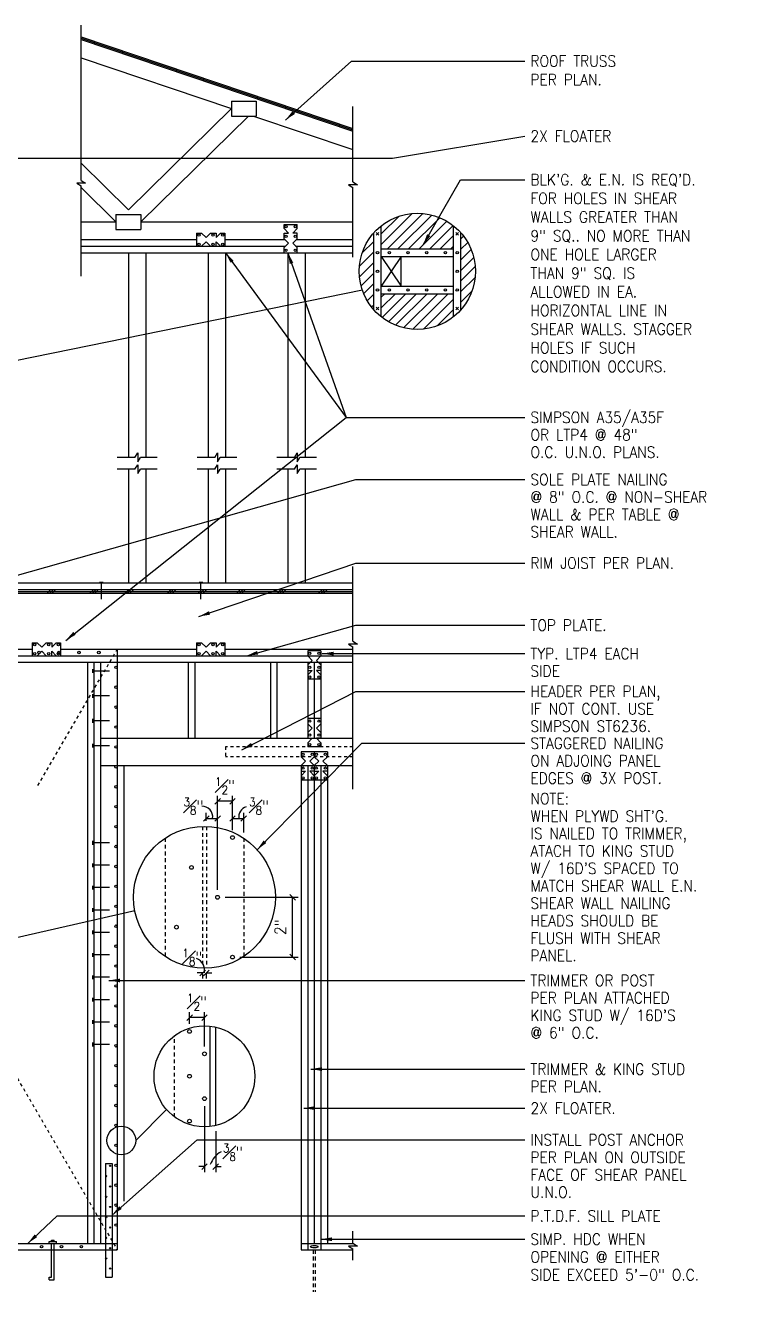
# Model space of a CAD drawing. Header units: inches. Extents: x 3 to 1706, y 9 to 286.
# Drawn here: x 237.71 to 261.38, y 244.1 to 286.48 of the extents above; entities that cross this region are included whole.
import ezdxf

# ---------------------------------------------------------------- set-up
doc = ezdxf.new("R2010")
doc.units = ezdxf.units.IN
doc.header["$LTSCALE"] = 0.5
doc.header["$MEASUREMENT"] = 0
doc.linetypes.add('HIDDEN', pattern=[0.375, 0.25, -0.125])
doc.linetypes.add('HIDDEN2', pattern=[0.1875, 0.125, -0.0625])
for name, color, linetype in [('A-ANNO-DIMS', 7, 'Continuous'), ('A-ANNO-NOTE', 7, 'Continuous'), ('A-ANNO-SYMB', 7, 'Continuous'), ('A-DETL-IDEN', 7, 'Continuous'), ('A-DETL-MCUT', 2, 'Continuous'), ('A-DETL-PATT', 8, 'Continuous'), ('A-ELEV', 2, 'Continuous'), ('A-ELEV-PATT', 8, 'Continuous')]:
    doc.layers.add(name, color=color, linetype=linetype)
doc.styles.add('NOTE', font='romans.shx', dxfattribs={"width": 0.9})
doc.dimstyles.new('NOTE4', dxfattribs={"dimscale": 4, "dimtxt": 0.09375, "dimasz": 0.046875, "dimexe": 0.046875, "dimexo": 0.046875, "dimgap": 0.046875, "dimtad": 1, "dimdec": 4, "dimzin": 3, "dimdsep": 46, "dimlunit": 4, "dimtxsty": 'NOTE', "dimblk": 'OBLIQUE', "dimcen": 0.046875, "dimadec": 0, "dimazin": 0, "dimtfac": 0.75, "dimtdec": 4, "dimtofl": 0, "dimtmove": 2, "dimatfit": 3, "dimldrblk": 'OBLIQUE', "dimfxl": 0, "dimfrac": 1, "dimtolj": 1, "dimtzin": 0, "dimarcsym": 0})
doc.dimstyles.new('TEXT4', dxfattribs={"dimscale": 4, "dimtxt": 0.09375, "dimasz": 0.09375, "dimexe": 0.046875, "dimexo": 0.046875, "dimgap": 0.046875, "dimtad": 0, "dimdec": 4, "dimzin": 3, "dimdsep": 46, "dimlunit": 4, "dimtxsty": 'NOTE', "dimcen": 0.046875, "dimadec": 0, "dimazin": 0, "dimtfac": 0.75, "dimtdec": 4, "dimtofl": 0, "dimtmove": 2, "dimatfit": 3, "dimfxl": 0, "dimfrac": 1, "dimtolj": 1, "dimtzin": 0, "dimarcsym": 0})

# ---------------------------------------------------------------- blocks, each defined once
blk = doc.blocks.new('_Oblique')
at = {"color": 0, "lineweight": -2}
blk.add_line((-0.5, -0.5), (0.5, 0.5), dxfattribs=at)
blk = doc.blocks.new('*D32')
at = {"layer": 'A-ANNO-DIMS', "color": 0, "lineweight": -2}
for p, q in [((243.767, 259.862), (243.767, 260.126)), ((243.767, 259.938), (244.142, 259.938)), ((244.142, 257.55), (244.142, 260.126))]:
    blk.add_line(p, q, dxfattribs=at)
at = {"layer": 'Defpoints', "color": 0}
for p in [(244.142, 259.938), (243.767, 259.675), (244.142, 257.363)]:
    blk.add_point(p, dxfattribs=at)
at = {"layer": 'A-ANNO-DIMS', "color": 0, "lineweight": -2, "xscale": 0.1875, "yscale": 0.1875, "zscale": 0.1875, "rotation": 180}
blk.add_blockref('_Oblique', (243.767, 259.938), dxfattribs=at)
at = {"layer": 'A-ANNO-DIMS', "color": 0, "lineweight": -2, "xscale": 0.1875, "yscale": 0.1875, "zscale": 0.1875}
blk.add_blockref('_Oblique', (244.142, 259.938), dxfattribs=at)
at = {"layer": 'A-ANNO-DIMS', "color": 0, "insert": (243.337, 260.348), "char_height": 0.375, "attachment_point": 5, "style": 'NOTE'}
blk.add_mtext('\\A1;{\\H0.750000x;\\S3#8;}"', dxfattribs=at)
blk = doc.blocks.new('*D33')
at = {"layer": 'A-ANNO-DIMS', "color": 0, "lineweight": -2}
for p, q in [((244.642, 259.55), (244.642, 260.126)), ((244.642, 259.938), (245.017, 259.938)), ((245.017, 259.467), (245.017, 260.126))]:
    blk.add_line(p, q, dxfattribs=at)
at = {"layer": 'Defpoints', "color": 0}
for p in [(245.017, 259.938), (244.642, 259.363), (245.017, 259.28)]:
    blk.add_point(p, dxfattribs=at)
at = {"layer": 'A-ANNO-DIMS', "color": 0, "lineweight": -2, "xscale": 0.1875, "yscale": 0.1875, "zscale": 0.1875, "rotation": 180}
blk.add_blockref('_Oblique', (244.642, 259.938), dxfattribs=at)
at = {"layer": 'A-ANNO-DIMS', "color": 0, "lineweight": -2, "xscale": 0.1875, "yscale": 0.1875, "zscale": 0.1875}
blk.add_blockref('_Oblique', (245.017, 259.938), dxfattribs=at)
at = {"layer": 'A-ANNO-DIMS', "color": 0, "insert": (245.531, 260.348), "char_height": 0.375, "attachment_point": 5, "style": 'NOTE'}
blk.add_mtext('\\A1;{\\H0.750000x;\\S3#8;}"', dxfattribs=at)
blk = doc.blocks.new('*D34')
at = {"layer": 'A-ANNO-DIMS', "color": 0, "lineweight": -2}
for p, q in [((244.142, 259.892), (244.142, 260.7)), ((244.642, 259.55), (244.642, 260.7)), ((244.642, 260.513), (244.142, 260.513))]:
    blk.add_line(p, q, dxfattribs=at)
at = {"layer": 'Defpoints', "color": 0}
for p in [(244.142, 260.513), (244.142, 259.704), (244.642, 259.363)]:
    blk.add_point(p, dxfattribs=at)
at = {"layer": 'A-ANNO-DIMS', "color": 0, "lineweight": -2, "xscale": 0.1875, "yscale": 0.1875, "zscale": 0.1875, "rotation": 180}
blk.add_blockref('_Oblique', (244.142, 260.513), dxfattribs=at)
at = {"layer": 'A-ANNO-DIMS', "color": 0, "lineweight": -2, "xscale": 0.1875, "yscale": 0.1875, "zscale": 0.1875}
blk.add_blockref('_Oblique', (244.642, 260.513), dxfattribs=at)
at = {"layer": 'A-ANNO-DIMS', "color": 0, "insert": (244.392, 261.03), "char_height": 0.375, "attachment_point": 5, "style": 'NOTE'}
blk.add_mtext('\\A1;{\\H0.750000x;\\S1#2;}"', dxfattribs=at)
blk = doc.blocks.new('*D35')
at = {"layer": 'A-ANNO-DIMS', "color": 0, "lineweight": -2}
for p, q in [((244.392, 257.3), (246.844, 257.3)), ((246.656, 255.3), (246.656, 257.3)), ((244.892, 255.3), (246.844, 255.3))]:
    blk.add_line(p, q, dxfattribs=at)
at = {"layer": 'Defpoints', "color": 0}
for p in [(244.205, 257.3), (246.656, 257.3), (244.705, 255.3)]:
    blk.add_point(p, dxfattribs=at)
at = {"layer": 'A-ANNO-DIMS', "color": 0, "lineweight": -2, "xscale": 0.1875, "yscale": 0.1875, "zscale": 0.1875}
for p, rotation in [((246.656, 257.3), 90), ((246.656, 255.3), 270)]:
    blk.add_blockref('_Oblique', p, dxfattribs=dict(at, rotation=rotation))
at = {"layer": 'A-ANNO-DIMS', "color": 0, "insert": (246.245, 256.3), "char_height": 0.375, "attachment_point": 5, "rotation": 90, "style": 'NOTE'}
blk.add_mtext('\\A1;2"', dxfattribs=at)
blk = doc.blocks.new('*D36')
at = {"layer": 'A-ANNO-DIMS', "color": 0, "lineweight": -2}
for p, q in [((243.642, 254.77), (243.455, 254.77)), ((243.642, 254.739), (243.642, 254.583)), ((243.767, 254.77), (243.955, 254.77)), ((243.767, 254.739), (243.767, 254.583))]:
    blk.add_line(p, q, dxfattribs=at)
at = {"layer": 'Defpoints', "color": 0}
for p in [(243.642, 254.926), (243.767, 254.926), (243.767, 254.77)]:
    blk.add_point(p, dxfattribs=at)
at = {"layer": 'A-ANNO-DIMS', "color": 0, "lineweight": -2, "xscale": 0.1875, "yscale": 0.1875, "zscale": 0.1875}
blk.add_blockref('_Oblique', (243.642, 254.77), dxfattribs=at)
at = {"layer": 'A-ANNO-DIMS', "color": 0, "lineweight": -2, "xscale": 0.1875, "yscale": 0.1875, "zscale": 0.1875, "rotation": 180}
blk.add_blockref('_Oblique', (243.767, 254.77), dxfattribs=at)
at = {"layer": 'A-ANNO-DIMS', "color": 0, "insert": (243.299, 255.293), "char_height": 0.375, "attachment_point": 5, "style": 'NOTE'}
blk.add_mtext('\\A1;{\\H0.750000x;\\S1#8;}"', dxfattribs=at)
blk = doc.blocks.new('*D37')
at = {"layer": 'A-ANNO-DIMS', "color": 0, "lineweight": -2}
for p, q in [((243.205, 253.061), (243.205, 253.461)), ((243.705, 252.311), (243.705, 253.461)), ((243.705, 253.273), (243.205, 253.273))]:
    blk.add_line(p, q, dxfattribs=at)
at = {"layer": 'Defpoints', "color": 0}
for p in [(243.205, 253.273), (243.205, 252.873), (243.705, 252.123)]:
    blk.add_point(p, dxfattribs=at)
at = {"layer": 'A-ANNO-DIMS', "color": 0, "lineweight": -2, "xscale": 0.1875, "yscale": 0.1875, "zscale": 0.1875, "rotation": 180}
blk.add_blockref('_Oblique', (243.205, 253.273), dxfattribs=at)
at = {"layer": 'A-ANNO-DIMS', "color": 0, "lineweight": -2, "xscale": 0.1875, "yscale": 0.1875, "zscale": 0.1875}
blk.add_blockref('_Oblique', (243.705, 253.273), dxfattribs=at)
at = {"layer": 'A-ANNO-DIMS', "color": 0, "insert": (243.455, 253.79), "char_height": 0.375, "attachment_point": 5, "style": 'NOTE'}
blk.add_mtext('\\A1;{\\H0.750000x;\\S1#2;}"', dxfattribs=at)
blk = doc.blocks.new('*D38')
at = {"layer": 'A-ANNO-DIMS', "color": 0, "lineweight": -2}
for p, q in [((243.705, 250.311), (243.705, 248.099)), ((244.08, 249.478), (244.08, 248.099)), ((243.705, 248.286), (243.517, 248.286)), ((244.08, 248.286), (244.267, 248.286))]:
    blk.add_line(p, q, dxfattribs=at)
at = {"layer": 'Defpoints', "color": 0}
for p in [(243.705, 250.498), (244.08, 249.666), (244.08, 248.286)]:
    blk.add_point(p, dxfattribs=at)
at = {"layer": 'A-ANNO-DIMS', "color": 0, "lineweight": -2, "xscale": 0.1875, "yscale": 0.1875, "zscale": 0.1875}
blk.add_blockref('_Oblique', (243.705, 248.286), dxfattribs=at)
at = {"layer": 'A-ANNO-DIMS', "color": 0, "lineweight": -2, "xscale": 0.1875, "yscale": 0.1875, "zscale": 0.1875, "rotation": 180}
blk.add_blockref('_Oblique', (244.08, 248.286), dxfattribs=at)
at = {"layer": 'A-ANNO-DIMS', "color": 0, "insert": (244.654, 248.763), "char_height": 0.375, "attachment_point": 5, "style": 'NOTE'}
blk.add_mtext('\\A1;{\\H0.750000x;\\S3#8;}"', dxfattribs=at)

msp = doc.modelspace()

# ---------------------------------------------------------------- hatches: boundary and pattern name
at = {"layer": 'A-DETL-PATT'}
h = msp.add_hatch(dxfattribs=at)
h.set_pattern_fill('ANSI31', color=256, scale=2, style=0)
h.set_pattern_definition([(45, (220, 145.23), (-0.1767767, 0.1767767), [])])
h.paths.add_polyline_path([(252.03761, 279.77487, 0.34850643), (249.62095, 279.77487), (249.62095, 279.00184), (252.03761, 279.00184)])
h.paths.add_polyline_path([(249.37095, 279.53752, 0.18263058), (248.88514, 278.25184, 0.18263058), (249.37095, 276.96617)])
h.paths.add_polyline_path([(252.03761, 277.50184), (249.62095, 277.50184), (249.62095, 276.72881, 0.34850643), (252.03761, 276.72881)])
h.paths.add_polyline_path([(252.28761, 279.53752), (252.28761, 276.96617, 0.18263058), (252.77342, 278.25184, 0.18263058)])
at = {"layer": 'A-ELEV'}
for points in [[(240.43602, 247.96751, 1), (240.39435, 247.96751, 1)], [(240.57144, 248.31126, 1), (240.52977, 248.31126, 1)], [(240.57144, 247.62376, 1), (240.52977, 247.62376, 1)], [(240.43602, 247.28001, 1), (240.39435, 247.28001, 1)], [(240.57144, 246.93626, 1), (240.52977, 246.93626, 1)], [(240.43602, 246.59251, 1), (240.39435, 246.59251, 1)], [(240.57144, 246.24876, 1), (240.52977, 246.24876, 1)], [(240.43602, 245.90501, 1), (240.39435, 245.90501, 1)], [(240.57144, 245.56126, 1), (240.52977, 245.56126, 1)], [(240.43602, 245.21751, 1), (240.39435, 245.21751, 1)], [(240.52977, 244.87376, 1), (240.57144, 244.87376, 1)]]:
    msp.add_hatch(color=256, dxfattribs=at).paths.add_polyline_path(points)

# ---------------------------------------------------------------- linework, layer by layer
at = {"layer": 'A-ANNO-DIMS'}
for centre, radius, start, end in [((243.62168, 259.98839), 0.36014, 352.031304, 91.064106), ((245.21, 259.98839), 0.36014, 107.714719, 187.968696), ((243.25721, 254.84425), 0.45319, 351.053995, 65.732601), ((244.70027, 248.03841), 0.86502, 120.673728, 158.555023)]:
    msp.add_arc(centre, radius, start, end, dxfattribs=at)
at = {"layer": 'A-ANNO-SYMB'}
for p, q in [((239.57757, 281.29347), (239.57757, 286.48332)), ((248.67463, 281.24282), (248.67463, 283.77036)), ((239.72507, 281.20013), (239.43007, 281.20013)), ((239.43007, 281.20013), (239.57757, 281.1068)), ((239.57757, 281.29347), (239.72507, 281.20013)), ((239.57757, 278.09271), (239.57757, 281.1068)), ((248.82213, 281.14949), (248.52713, 281.14949)), ((248.52713, 281.14949), (248.67463, 281.05615)), ((248.67463, 281.24282), (248.82213, 281.14949)), ((248.67463, 278.72883), (248.67463, 281.05615)), ((241.37989, 272.02463), (241.47323, 272.17213)), ((241.47323, 272.17213), (241.47323, 271.87713)), ((244.04656, 272.02463), (244.1399, 272.17213)), ((244.1399, 272.17213), (244.1399, 271.87713)), ((246.71322, 272.02463), (246.80656, 272.17213)), ((246.80656, 272.17213), (246.80656, 271.87713)), ((241.37989, 272.02463), (240.78872, 272.02463)), ((241.37989, 271.6287), (241.47323, 271.7762)), ((241.47323, 271.87713), (241.56657, 272.02463)), ((241.47323, 271.7762), (241.47323, 271.4812)), ((242.11963, 272.02463), (241.56657, 272.02463)), ((244.04656, 272.02463), (243.45539, 272.02463)), ((244.04656, 271.6287), (244.1399, 271.7762)), ((244.1399, 271.87713), (244.23323, 272.02463)), ((244.1399, 271.7762), (244.1399, 271.4812)), ((244.7863, 272.02463), (244.23323, 272.02463)), ((246.71322, 272.02463), (246.12205, 272.02463)), ((246.71322, 271.6287), (246.80656, 271.7762)), ((246.80656, 271.87713), (246.8999, 272.02463)), ((246.80656, 271.7762), (246.80656, 271.4812)), ((247.45297, 272.02463), (246.8999, 272.02463)), ((241.37989, 271.6287), (240.78872, 271.6287)), ((241.47323, 271.4812), (241.56657, 271.6287)), ((242.11963, 271.6287), (241.56657, 271.6287)), ((244.04656, 271.6287), (243.45539, 271.6287)), ((244.1399, 271.4812), (244.23323, 271.6287)), ((244.7863, 271.6287), (244.23323, 271.6287)), ((246.71322, 271.6287), (246.12205, 271.6287)), ((246.80656, 271.4812), (246.8999, 271.6287)), ((247.45297, 271.6287), (246.8999, 271.6287)), ((248.67463, 265.86986), (248.67463, 268.36698)), ((248.52713, 265.77652), (248.67463, 265.68319)), ((248.82213, 265.77652), (248.52713, 265.77652)), ((248.67463, 265.86986), (248.82213, 265.77652)), ((248.67463, 260.91462), (248.67463, 265.68319)), ((248.67463, 245.72321), (248.67463, 246.12407)), ((248.82213, 245.62987), (248.52713, 245.62987)), ((248.52713, 245.62987), (248.67463, 245.53653)), ((248.67463, 245.72321), (248.82213, 245.62987)), ((248.67463, 245.152), (248.67463, 245.53653))]:
    msp.add_line(p, q, dxfattribs=at)
at = {"layer": 'A-DETL-IDEN'}
for p, q in [((233.21727, 274.41542), (248.98818, 277.62732)), ((229.99202, 254.26367), (241.3711, 256.85862)), ((241.40578, 249.16156), (242.4341, 250.20033))]:
    msp.add_line(p, q, dxfattribs=at)
for centre, radius in [((250.82928, 278.25184), 1.94414), ((243.70465, 257.30039), 2.375), ((243.70465, 251.3109), 1.6875), ((240.92433, 249.16156), 0.48145)]:
    msp.add_circle(centre, radius, dxfattribs=at)
at = {"layer": 'A-DETL-MCUT'}
for p, q in [((249.62095, 276.72881), (249.62095, 279.77487)), ((252.03761, 276.72881), (252.03761, 279.77487)), ((249.37095, 276.96617), (249.37095, 279.53752)), ((249.45175, 279.54603), (249.54014, 279.45765)), ((249.54014, 279.54603), (249.45175, 279.45765)), ((252.11842, 279.54603), (252.20681, 279.45765)), ((252.20681, 279.54603), (252.11842, 279.45765)), ((252.28761, 276.96617), (252.28761, 279.53752)), ((249.62095, 279.00184), (252.03761, 279.00184)), ((249.62095, 278.75184), (252.03761, 278.75184)), ((250.28761, 278.75184), (249.62095, 277.75184)), ((249.62095, 278.75184), (250.28761, 277.75184)), ((250.28761, 277.75184), (250.28761, 278.75184)), ((249.62095, 277.75184), (252.03761, 277.75184)), ((249.62095, 277.50184), (252.03761, 277.50184)), ((249.45175, 276.95765), (249.54014, 277.04603)), ((249.54014, 276.95765), (249.45175, 277.04603)), ((252.20681, 276.95765), (252.11842, 277.04603)), ((252.11842, 276.95765), (252.20681, 277.04603)), ((243.89215, 249.63385), (243.89215, 252.98795)), ((244.07965, 249.66559), (244.07965, 252.9562))]:
    msp.add_line(p, q, dxfattribs=at)
at = {"layer": 'A-DETL-MCUT', "linetype": 'HIDDEN'}
for p, q in [((243.64215, 259.67457), (243.64215, 254.92622)), ((243.76715, 259.67457), (243.76715, 254.92622)), ((242.39215, 259.27978), (242.39215, 255.32101)), ((245.01715, 259.27978), (245.01715, 255.32101)), ((242.70465, 249.95161), (242.70465, 252.67018))]:
    msp.add_line(p, q, dxfattribs=at)
at = {"layer": 'A-DETL-MCUT'}
for centre, radius in [((249.49595, 278.87684), 0.04167), ((249.89178, 278.87684), 0.04167), ((250.51678, 278.87684), 0.04167), ((251.14178, 278.87684), 0.04167), ((251.76678, 278.87684), 0.04167), ((252.16261, 278.87684), 0.04167), ((249.49595, 278.25184), 0.04167), ((252.16261, 278.25184), 0.04167), ((249.49595, 277.62684), 0.04167), ((249.89178, 277.62684), 0.04167), ((250.51678, 277.62684), 0.04167), ((251.14178, 277.62684), 0.04167), ((251.76678, 277.62684), 0.04167), ((252.16261, 277.62684), 0.04167), ((244.64215, 259.30039), 0.0625), ((243.26715, 258.30039), 0.0625), ((244.14215, 257.30039), 0.0625), ((242.76715, 256.30039), 0.0625), ((244.64215, 255.30039), 0.0625), ((243.20465, 252.8109), 0.0625), ((243.70465, 252.0609), 0.0625), ((243.20465, 251.3109), 0.0625), ((243.70465, 250.5609), 0.0625), ((243.20465, 249.8109), 0.0625)]:
    msp.add_circle(centre, radius, dxfattribs=at)
at = {"layer": 'A-ELEV'}
for p, q in [((239.57757, 286.09506), (248.67463, 283.03004)), ((239.57757, 286.05109), (248.67463, 282.98608)), ((239.57757, 286.00712), (248.67463, 282.94211)), ((239.57757, 285.39157), (244.60416, 283.69799)), ((241.15998, 280.3134), (244.60416, 283.69799)), ((244.60416, 283.94799), (244.60416, 283.44799)), ((244.60416, 283.94799), (245.43749, 283.94799)), ((245.43749, 283.94799), (245.43749, 283.44799)), ((241.57665, 279.90501), (245.18201, 283.44799)), ((244.60416, 283.44799), (245.43749, 283.44799)), ((245.34617, 283.44799), (248.67463, 282.32656)), ((241.15998, 280.3134), (239.57757, 281.86844)), ((240.74331, 279.90501), (239.57757, 281.05058)), ((240.74331, 280.15501), (240.74331, 279.65501)), ((240.74331, 280.15501), (241.57665, 280.15501)), ((241.57665, 280.15501), (241.57665, 279.65501)), ((239.57757, 279.90501), (240.74331, 279.90501)), ((241.57665, 279.90501), (248.67463, 279.90501)), ((246.36831, 279.82167), (246.80581, 279.82167)), ((246.36831, 279.67845), (246.36831, 279.82167)), ((246.80581, 279.67845), (246.80581, 279.82167)), ((239.57757, 279.31126), (243.44123, 279.31126)), ((240.74331, 279.65501), (241.57665, 279.65501)), ((243.44123, 279.53001), (243.6105, 279.53001)), ((243.44123, 279.53001), (243.44123, 279.09251)), ((243.6105, 279.53001), (243.75894, 279.38157)), ((243.90737, 279.53001), (243.75894, 279.38157)), ((243.90737, 279.53001), (244.09748, 279.53001)), ((244.09748, 279.53001), (244.09748, 279.38157)), ((244.24592, 279.53001), (244.09748, 279.38157)), ((244.24592, 279.53001), (244.38915, 279.53001)), ((244.38915, 279.53001), (244.38915, 279.09251)), ((244.38915, 279.31126), (246.39696, 279.31126)), ((246.36831, 279.67845), (246.51675, 279.53001)), ((246.36831, 279.53001), (246.51675, 279.53001)), ((246.36831, 279.3399), (246.36831, 279.53001)), ((246.36831, 279.3399), (246.51675, 279.19147)), ((246.80581, 279.67845), (246.65737, 279.53001)), ((246.80581, 279.53001), (246.65737, 279.53001)), ((246.80581, 279.3399), (246.65737, 279.19147)), ((246.77717, 279.31126), (248.67463, 279.31126)), ((246.80581, 279.3399), (246.80581, 279.53001)), ((239.57757, 279.09251), (246.41779, 279.09251)), ((239.57757, 278.87376), (248.67463, 278.87376)), ((241.15998, 278.87376), (241.15998, 272.02463)), ((241.74331, 278.87376), (241.74331, 272.02463)), ((243.44123, 279.09251), (243.6105, 279.09251)), ((243.6105, 279.09251), (243.75894, 279.24095)), ((243.90737, 279.09251), (243.75894, 279.24095)), ((243.82665, 278.87376), (243.82665, 272.02463)), ((243.90737, 279.09251), (244.09748, 279.09251)), ((244.09748, 279.09251), (244.09748, 279.24095)), ((244.24592, 279.09251), (244.09748, 279.24095)), ((244.24592, 279.09251), (244.38915, 279.09251)), ((244.40998, 278.87376), (244.40998, 272.02463)), ((246.36831, 279.04303), (246.51675, 279.19147)), ((246.36831, 278.87376), (246.36831, 279.04303)), ((246.36831, 278.87376), (246.80581, 278.87376)), ((246.49331, 278.87376), (246.49331, 272.02463)), ((246.80581, 279.04303), (246.65737, 279.19147)), ((246.75633, 279.09251), (248.67463, 279.09251)), ((246.80581, 278.87376), (246.80581, 279.04303)), ((247.07665, 278.87376), (247.07665, 272.02463)), ((241.15998, 271.6287), (241.15998, 267.82167)), ((241.74331, 271.6287), (241.74331, 267.82167)), ((243.82665, 271.6287), (243.82665, 267.82167)), ((244.40998, 271.6287), (244.40998, 267.82167)), ((246.49331, 271.6287), (246.49331, 267.82167)), ((247.07665, 271.6287), (247.07665, 267.82167)), ((211.22465, 267.82167), (248.67463, 267.82167)), ((211.22465, 267.60292), (248.67463, 267.60292)), ((211.22465, 267.47792), (248.67463, 267.47792)), ((240.19123, 267.84251), (240.31623, 267.84251)), ((240.25373, 267.28001), (240.25373, 267.84251)), ((243.52456, 267.84251), (243.64956, 267.84251)), ((243.58706, 267.28001), (243.58706, 267.84251)), ((237.94123, 265.82167), (237.94123, 265.38417)), ((237.94123, 265.82167), (238.1105, 265.82167)), ((238.1105, 265.82167), (238.25894, 265.67324)), ((238.40737, 265.82167), (238.25894, 265.67324)), ((238.40737, 265.82167), (238.59748, 265.82167)), ((238.74592, 265.82167), (238.59748, 265.67324)), ((238.59748, 265.82167), (238.59748, 265.67324)), ((238.74592, 265.82167), (238.88915, 265.82167)), ((238.88915, 265.82167), (238.88915, 265.38417)), ((243.44123, 265.82167), (243.44123, 265.38417)), ((243.44123, 265.82167), (243.6105, 265.82167)), ((243.6105, 265.82167), (243.75894, 265.67324)), ((243.90737, 265.82167), (243.75894, 265.67324)), ((243.90737, 265.82167), (244.09748, 265.82167)), ((244.24592, 265.82167), (244.09748, 265.67324)), ((244.09748, 265.82167), (244.09748, 265.67324)), ((244.24592, 265.82167), (244.38915, 265.82167)), ((244.38915, 265.82167), (244.38915, 265.38417)), ((211.22465, 265.38417), (248.67463, 265.38417)), ((228.38915, 265.60292), (237.94123, 265.60292)), ((237.94123, 265.38417), (238.1105, 265.38417)), ((238.1105, 265.38417), (238.25894, 265.53261)), ((238.40737, 265.38417), (238.25894, 265.53261)), ((238.40737, 265.38417), (238.59748, 265.38417)), ((238.59748, 265.38417), (238.59748, 265.53261)), ((238.74592, 265.38417), (238.59748, 265.53261)), ((238.74592, 265.38417), (238.88915, 265.38417)), ((238.88915, 265.60292), (243.44123, 265.60292)), ((240.78498, 265.60292), (240.78498, 245.49876)), ((243.44123, 265.38417), (243.6105, 265.38417)), ((243.6105, 265.38417), (243.75894, 265.53261)), ((243.90737, 265.38417), (243.75894, 265.53261)), ((243.90737, 265.38417), (244.09748, 265.38417)), ((244.24592, 265.38417), (244.09748, 265.53261)), ((244.09748, 265.38417), (244.09748, 265.53261)), ((244.24592, 265.38417), (244.38915, 265.38417)), ((244.38915, 265.60292), (248.67463, 265.60292)), ((247.15998, 265.54824), (247.15998, 265.37897)), ((247.59748, 265.54824), (247.15998, 265.54824)), ((247.15998, 265.37897), (247.30842, 265.23053)), ((247.59748, 265.37897), (247.44904, 265.23053)), ((247.59748, 265.54824), (247.59748, 265.37897)), ((211.22465, 265.16542), (248.67463, 265.16542)), ((239.78498, 265.16542), (239.78498, 245.71751)), ((239.96206, 264.93626), (239.96206, 264.81126)), ((240.00373, 265.16542), (240.00373, 245.71751)), ((240.22248, 265.16542), (240.22248, 245.71751)), ((243.15998, 265.16542), (243.15998, 262.62376)), ((243.37873, 265.16542), (243.37873, 262.62376)), ((245.90998, 265.16542), (245.90998, 262.62376)), ((246.12873, 265.16542), (246.12873, 262.62376)), ((247.15998, 265.08209), (247.30842, 265.23053)), ((247.15998, 265.16542), (247.15998, 262.62376)), ((247.15998, 265.08209), (247.15998, 264.89199)), ((247.15998, 264.89199), (247.30842, 264.89199)), ((247.15998, 264.74355), (247.30842, 264.89199)), ((247.37873, 265.16542), (247.37873, 262.62376)), ((247.59748, 265.08209), (247.44904, 265.23053)), ((247.59748, 264.89199), (247.44904, 264.89199)), ((247.59748, 264.74355), (247.44904, 264.89199)), ((247.59748, 265.16542), (247.59748, 262.62376)), ((247.59748, 265.08209), (247.59748, 264.89199)), ((240.52456, 264.87376), (239.96206, 264.87376)), ((247.15998, 264.74355), (247.15998, 264.60032)), ((247.59748, 264.60032), (247.15998, 264.60032)), ((247.59748, 264.74355), (247.59748, 264.60032)), ((239.96206, 264.10292), (239.96206, 263.97792)), ((240.52456, 264.04042), (239.96206, 264.04042)), ((239.96206, 263.26959), (239.96206, 263.14459)), ((240.52456, 263.20709), (239.96206, 263.20709)), ((247.59748, 263.28001), (247.15998, 263.28001)), ((247.15998, 263.28001), (247.15998, 263.11074)), ((247.59748, 263.28001), (247.59748, 263.11074)), ((247.15998, 263.11074), (247.30842, 262.9623)), ((247.15998, 262.81386), (247.30842, 262.9623)), ((247.15998, 262.81386), (247.15998, 262.62376)), ((247.59748, 263.11074), (247.44904, 262.9623)), ((247.59748, 262.81386), (247.44904, 262.9623)), ((247.59748, 262.81386), (247.59748, 262.62376)), ((239.96206, 262.43626), (239.96206, 262.31126)), ((240.52456, 262.37376), (239.96206, 262.37376)), ((240.22248, 262.62376), (248.67463, 262.62376)), ((247.15998, 262.47532), (247.30842, 262.62376)), ((247.15998, 262.62376), (247.30842, 262.62376)), ((247.15998, 262.47532), (247.15998, 262.33209)), ((247.59748, 262.47532), (247.44904, 262.62376)), ((247.59748, 262.62376), (247.44904, 262.62376)), ((247.59748, 262.47532), (247.59748, 262.33209)), ((247.37873, 262.17324), (246.94123, 262.17324)), ((246.94123, 262.17324), (246.94123, 262.00397)), ((246.94123, 262.00397), (247.08967, 261.85553)), ((247.59748, 262.33209), (247.15998, 262.33209)), ((247.37873, 262.00397), (247.23029, 261.85553)), ((247.37873, 262.17324), (247.37873, 262.00397)), ((247.81623, 262.17324), (247.37873, 262.17324)), ((247.37873, 262.17324), (247.37873, 262.00397)), ((247.37873, 262.00397), (247.52717, 261.85553)), ((247.81623, 262.00397), (247.66779, 261.85553)), ((247.81623, 262.17324), (247.81623, 262.00397)), ((240.22248, 261.70709), (248.67463, 261.70709)), ((241.00373, 261.70709), (241.00373, 247.13271)), ((246.94123, 261.70709), (247.08967, 261.85553)), ((246.94123, 261.70709), (246.94123, 245.49876)), ((246.94123, 261.70709), (246.94123, 261.51699)), ((246.94123, 261.36855), (247.08967, 261.51699)), ((246.94123, 261.51699), (247.08967, 261.51699)), ((247.15998, 261.70709), (247.15998, 245.49876)), ((247.37873, 261.70709), (247.23029, 261.85553)), ((247.37873, 261.36855), (247.23029, 261.51699)), ((247.37873, 261.51699), (247.23029, 261.51699)), ((247.37873, 261.70709), (247.52717, 261.85553)), ((247.37873, 261.70709), (247.37873, 245.71751)), ((247.37873, 261.70709), (247.37873, 261.51699)), ((247.37873, 261.70709), (247.37873, 261.51699)), ((247.37873, 261.36855), (247.52717, 261.51699)), ((247.37873, 261.51699), (247.52717, 261.51699)), ((247.59748, 261.70709), (247.59748, 245.49876)), ((247.81623, 261.70709), (247.66779, 261.85553)), ((247.81623, 261.36855), (247.66779, 261.51699)), ((247.81623, 261.51699), (247.66779, 261.51699)), ((247.81623, 261.70709), (247.81623, 245.71751)), ((247.81623, 261.70709), (247.81623, 261.51699)), ((246.94123, 261.36855), (246.94123, 261.22532)), ((247.37873, 261.22532), (246.94123, 261.22532)), ((247.37873, 261.36855), (247.37873, 261.22532)), ((247.37873, 261.36855), (247.37873, 261.22532)), ((247.81623, 261.22532), (247.37873, 261.22532)), ((247.81623, 261.36855), (247.81623, 261.22532)), ((239.96206, 259.18626), (239.96206, 259.06126)), ((240.52456, 259.12376), (239.96206, 259.12376)), ((239.96206, 258.43626), (239.96206, 258.31126)), ((240.52456, 258.37376), (239.96206, 258.37376)), ((239.96206, 257.68626), (239.96206, 257.56126)), ((240.52456, 257.62376), (239.96206, 257.62376)), ((239.96206, 256.93626), (239.96206, 256.81126)), ((240.52456, 256.87376), (239.96206, 256.87376)), ((239.96206, 256.18626), (239.96206, 256.06126)), ((240.52456, 256.12376), (239.96206, 256.12376)), ((239.96206, 255.43626), (239.96206, 255.31126)), ((240.52456, 255.37376), (239.96206, 255.37376)), ((239.96206, 254.68626), (239.96206, 254.56126)), ((240.52456, 254.62376), (239.96206, 254.62376)), ((239.96206, 253.93626), (239.96206, 253.81126)), ((240.52456, 253.87376), (239.96206, 253.87376)), ((239.96206, 253.18626), (239.96206, 253.06126)), ((240.52456, 253.12376), (239.96206, 253.12376)), ((239.96206, 252.43626), (239.96206, 252.31126)), ((240.52456, 252.37376), (239.96206, 252.37376)), ((240.39435, 248.39459), (240.39435, 244.58209)), ((240.39435, 248.39459), (240.6131, 248.39459)), ((240.6131, 248.39459), (240.6131, 244.58209)), ((238.58706, 245.82167), (238.6704, 245.82167)), ((238.58706, 245.78001), (238.58706, 245.82167)), ((238.6704, 245.78001), (238.6704, 245.82167)), ((211.22465, 245.71751), (240.78498, 245.71751)), ((211.22465, 245.49876), (240.78498, 245.49876)), ((238.50373, 245.78001), (238.75373, 245.78001)), ((238.50373, 245.71751), (238.50373, 245.78001)), ((238.58706, 244.58209), (238.58706, 245.71751)), ((238.6704, 244.49876), (238.6704, 245.71751)), ((238.75373, 245.71751), (238.75373, 245.78001)), ((246.94123, 245.71751), (248.68364, 245.71751)), ((246.94123, 245.49876), (248.67463, 245.49876)), ((238.50373, 244.49876), (238.50373, 244.58209)), ((238.50373, 244.58209), (238.58706, 244.58209)), ((240.39435, 244.58209), (240.6131, 244.58209)), ((238.50373, 244.49876), (238.6704, 244.49876))]:
    msp.add_line(p, q, dxfattribs=at)
at = {"layer": 'A-ELEV', "linetype": 'HIDDEN2'}
for p, q in [((238.12992, 261.03991), (240.78498, 265.60292)), ((248.67463, 262.33209), (244.40998, 262.33209)), ((244.40998, 262.33209), (244.40998, 261.99876)), ((248.67463, 261.99876), (244.40998, 261.99876)), ((233.21757, 258.5042), (240.78498, 245.49876))]:
    msp.add_line(p, q, dxfattribs=at)
at = {"layer": 'A-ELEV', "linetype": 'HIDDEN'}
for p, q in [((247.34748, 245.49876), (247.34748, 244.10186)), ((247.40998, 245.49876), (247.40998, 244.10186))]:
    msp.add_line(p, q, dxfattribs=at)
at = {"layer": 'A-ELEV'}
for centre, radius in [((246.43342, 279.75006), 0.03906), ((246.74071, 279.75006), 0.03906), ((243.52586, 279.4649), 0.03906), ((243.99201, 279.4649), 0.03906), ((244.31753, 279.4649), 0.03906), ((246.43342, 279.42454), 0.03906), ((246.74071, 279.42454), 0.03906), ((243.52586, 279.15761), 0.03906), ((243.99201, 279.15761), 0.03906), ((244.31753, 279.15761), 0.03906), ((246.43342, 278.95839), 0.03906), ((246.74071, 278.95839), 0.03906), ((238.02586, 265.75657), 0.03906), ((238.49201, 265.75657), 0.03906), ((238.81753, 265.75657), 0.03906), ((243.52586, 265.75657), 0.03906), ((243.99201, 265.75657), 0.03906), ((244.31753, 265.75657), 0.03906), ((238.02586, 265.44928), 0.03906), ((238.1704, 265.49355), 0.04167), ((238.49201, 265.44928), 0.03906), ((238.81753, 265.44928), 0.03906), ((238.83706, 265.49355), 0.04167), ((239.50373, 265.49355), 0.04167), ((240.1704, 265.49355), 0.04167), ((243.52586, 265.44928), 0.03906), ((243.99201, 265.44928), 0.03906), ((244.31753, 265.44928), 0.03906), ((247.22508, 265.4636), 0.03906), ((247.53237, 265.4636), 0.03906), ((240.74331, 264.99876), 0.04167), ((247.22508, 264.99746), 0.03906), ((247.53237, 264.99746), 0.03906), ((247.22508, 264.67193), 0.03906), ((247.53237, 264.67193), 0.03906), ((240.74331, 264.33209), 0.04167), ((240.74331, 263.66542), 0.04167), ((247.22508, 263.19537), 0.03906), ((247.53237, 263.19537), 0.03906), ((240.74331, 262.99876), 0.04167), ((247.22508, 262.72923), 0.03906), ((247.53237, 262.72923), 0.03906), ((240.74331, 262.33209), 0.04167), ((247.22508, 262.40371), 0.03906), ((247.53237, 262.40371), 0.03906), ((247.00633, 262.0886), 0.03906), ((247.31362, 262.0886), 0.03906), ((247.44383, 262.0886), 0.03906), ((247.75112, 262.0886), 0.03906), ((240.74331, 261.66542), 0.04167), ((247.00633, 261.62246), 0.03906), ((247.31362, 261.62246), 0.03906), ((247.44383, 261.62246), 0.03906), ((247.75112, 261.62246), 0.03906), ((247.00633, 261.29693), 0.03906), ((247.31362, 261.29693), 0.03906), ((247.44383, 261.29693), 0.03906), ((247.75112, 261.29693), 0.03906), ((240.74331, 260.99876), 0.04167), ((240.74331, 260.33209), 0.04167), ((240.74331, 259.66542), 0.04167), ((240.74331, 258.99876), 0.04167), ((240.74331, 258.33209), 0.04167), ((240.74331, 257.66542), 0.04167), ((240.74331, 256.99876), 0.04167), ((240.74331, 256.33209), 0.04167), ((240.74331, 255.66542), 0.04167), ((240.74331, 254.99876), 0.04167), ((240.74331, 254.33209), 0.04167), ((240.74331, 253.66542), 0.04167), ((240.74331, 252.99876), 0.04167), ((240.74331, 252.33209), 0.04167), ((240.74331, 251.66542), 0.04167), ((240.74331, 250.99876), 0.04167), ((240.74331, 250.33209), 0.04167), ((240.74331, 249.66542), 0.04167), ((240.74331, 248.99876), 0.04167), ((240.74331, 248.33209), 0.04167), ((240.41519, 247.96751), 0.02083), ((240.5506, 248.31126), 0.02083), ((240.5506, 247.62376), 0.02083), ((240.74331, 247.66542), 0.04167), ((240.41519, 247.28001), 0.02083), ((240.5506, 246.93626), 0.02083), ((240.74331, 246.99876), 0.04167), ((240.41519, 246.59251), 0.02083), ((240.5506, 246.24876), 0.02083), ((240.74331, 246.33209), 0.04167), ((240.41519, 245.90501), 0.02083), ((238.25373, 245.60813), 0.04167), ((238.9204, 245.60813), 0.04167), ((239.58706, 245.60813), 0.04167), ((240.5506, 245.56126), 0.02083), ((240.41519, 245.21751), 0.02083), ((240.5506, 244.87376), 0.02083)]:
    msp.add_circle(centre, radius, dxfattribs=at)
msp.add_ellipse((247.37873, 245.60813), major_axis=(-0.125, 0), ratio=0.34780301, dxfattribs=at)
at = {"layer": 'A-ELEV-PATT'}
for p, q in [((211.22465, 267.54042), (248.67463, 267.54042)), ((238.44298, 267.47792), (238.56798, 267.60292)), ((238.52632, 267.47792), (238.65132, 267.60292)), ((238.60965, 267.47792), (238.73465, 267.60292)), ((239.87207, 267.47792), (239.99707, 267.60292)), ((239.9554, 267.47792), (240.0804, 267.60292)), ((240.03874, 267.47792), (240.16374, 267.60292)), ((241.0451, 267.47792), (241.1701, 267.60292)), ((241.12843, 267.47792), (241.25343, 267.60292)), ((241.21177, 267.47792), (241.33677, 267.60292)), ((242.46356, 267.47792), (242.58856, 267.60292)), ((242.54689, 267.47792), (242.67189, 267.60292)), ((242.63023, 267.47792), (242.75523, 267.60292)), ((243.48889, 267.47792), (243.61389, 267.60292)), ((243.57222, 267.47792), (243.69722, 267.60292)), ((243.65556, 267.47792), (243.78056, 267.60292)), ((244.78927, 267.47792), (244.91427, 267.60292)), ((244.87261, 267.47792), (244.99761, 267.60292)), ((244.95594, 267.47792), (245.08094, 267.60292)), ((246.14399, 267.47792), (246.26899, 267.60292)), ((246.22732, 267.47792), (246.35232, 267.60292)), ((246.31065, 267.47792), (246.43565, 267.60292)), ((247.52526, 267.47792), (247.65026, 267.60292)), ((247.60859, 267.47792), (247.73359, 267.60292)), ((247.69193, 267.47792), (247.81693, 267.60292))]:
    msp.add_line(p, q, dxfattribs=at)

# ---------------------------------------------------------------- texts
at = {"layer": 'A-ANNO-NOTE', "char_height": 0.375, "attachment_point": 1, "style": 'NOTE'}
for s, insert in [('ROOF TRUSS\\PPER PLAN.', (254.61419, 285.47654)), ('2X FLOATER', (254.61419, 282.96468)), ('BLK\'G. & E.N. IS REQ\'D.\\PFOR HOLES IN SHEAR\\PWALLS GREATER THAN\\P9" SQ.. NO MORE THAN\\PONE HOLE LARGER\\PTHAN 9" SQ. IS\\PALLOWED IN EA.\\PHORIZONTAL LINE IN\\PSHEAR WALLS. STAGGER\\PHOLES IF SUCH\\PCONDITION OCCURS.', (254.61419, 281.50424))]:
    msp.add_mtext(s, dxfattribs=dict(at, insert=insert))
for s, insert, line_spacing_factor in [('SIMPSON A35/A35F\\POR LTP4 @ 48"\\PO.C. U.N.O. PLANS.', (254.61419, 273.55092), 0.933333), ('SOLE PLATE NAILING\\P@ 8" O.C. @ NON-SHEAR\\PWALL & PER TABLE @\\PSHEAR WALL.', (254.61419, 271.4685), 0.933333), ('RIM JOIST PER PLAN.', (254.61419, 268.67465), 0.933333), ('TOP PLATE.', (254.61419, 266.5961), 0.933333), ('TYP. LTP4 EACH\\PSIDE', (254.61419, 265.64389), 0.933333), ('HEADER PER PLAN,\\PIF NOT CONT. USE\\PSIMPSON ST6236.', (254.61419, 264.37992), 0.933333), ('STAGGERED NAILING\\PON ADJOING PANEL\\PEDGES @ 3X POST.', (254.61419, 262.64209), 0.933333), ('TRIMMER OR POST\\PPER PLAN ATTACHED\\PKING STUD W/ 16D\'S\\P@ 6" O.C.', (254.61419, 254.70449), 0.933333), ('TRIMMER & KING STUD\\PPER PLAN.', (254.61419, 251.73885), 0.933333), ('2X FLOATER.', (254.61419, 250.43289), 0.933333), ('INSTALL POST ANCHOR\\PPER PLAN ON OUTSIDE\\PFACE OF SHEAR PANEL\\PU.N.O.', (254.61419, 249.36816), 0.933333), ('P.T.D.F. SILL PLATE', (254.61419, 246.82331), 0.933333), ('SIMP. HDC WHEN\\POPENING @ EITHER\\PSIDE EXCEED 5\'-0" O.C.', (254.61419, 246.04369), 0.95)]:
    msp.add_mtext(s, dxfattribs=dict(at, insert=insert, line_spacing_factor=line_spacing_factor))
at = {"layer": 'A-ANNO-NOTE', "insert": (254.61419, 260.78985), "char_height": 0.375, "width": 6.5208333, "attachment_point": 1, "line_spacing_factor": 0.933333, "style": 'NOTE'}
msp.add_mtext("NOTE:\\PWHEN PLYWD SHT'G.\\PIS NAILED TO TRIMMER,\\PATACH TO KING STUD\\PW/ 16D'S SPACED TO\\PMATCH SHEAR WALL E.N.\\PSHEAR WALL NAILING\\PHEADS SHOULD BE\\PFLUSH WITH SHEAR\\PPANEL.", dxfattribs=at)

# ---------------------------------------------------------------- dimensions: what is measured, and where the dimension line sits
at = {"layer": 'A-ANNO-DIMS'}
for base, p1, p2, picture, middle in [((244.14215, 260.51274), (244.64215, 259.36289), (244.14215, 259.70424), '*D34', (244.39215, 261.02966)), ((244.14215, 259.93846), (243.76715, 259.67457), (244.14215, 257.36289), '*D32', (243.33668, 260.34846)), ((245.01715, 259.93846), (244.64215, 259.36289), (245.01715, 259.27978), '*D33', (245.53068, 260.34846)), ((243.76715, 254.77009), (243.64215, 254.92622), (243.76715, 254.92622), '*D36', (243.29863, 255.2927)), ((243.20465, 253.27325), (243.70465, 252.1234), (243.20465, 252.8734), '*D37', (243.45465, 253.79016)), ((244.07965, 248.28627), (243.70465, 250.4984), (244.07965, 249.66559), '*D38', (244.65439, 248.76253))]:
    dim = msp.add_linear_dim(base=base, p1=p1, p2=p2, dimstyle='NOTE4', dxfattribs=at)
    dim.commit()
    dim.dimension.update_dxf_attribs({"geometry": picture, "text_midpoint": middle, "dimtype": 160})
dim = msp.add_linear_dim(base=(246.65617, 257.30039), p1=(244.70465, 255.30039), p2=(244.20465, 257.30039), angle=90, dimstyle='NOTE4', dxfattribs=at)
dim.commit()
dim.dimension.update_dxf_attribs({"geometry": '*D35', "text_midpoint": (246.24545, 256.30039)})

# ---------------------------------------------------------------- leaders
at = {"layer": 'A-ANNO-NOTE', "annotation_type": 0, "has_hookline": 1, "hookline_direction": 0}
for points, text_width in [([(246.41343, 283.31428), (248.62535, 285.28904), (254.42669, 285.28904)], 3.15), ([(236.25373, 282.03403), (249.99426, 282.03403), (254.42669, 282.77718)], 2.98929), ([(251.02145, 279.13549), (252.26965, 281.31674), (254.42669, 281.31674)], 6.33214), ([(239.06067, 265.90007), (248.44104, 273.36342), (254.42669, 273.36342)], 4.98214), ([(236.58706, 267.84251), (248.77354, 271.281), (254.42669, 271.281)], 6.76607), ([(243.52143, 266.69741), (248.77354, 268.48715), (254.42669, 268.48715)], 5.44821), ([(245.12029, 265.38417), (248.77354, 266.4086), (254.42669, 266.4086)], 2.82857), ([(247.6487, 265.45639), (254.42669, 265.45639)], 4.11429), ([(244.95714, 262.24095), (248.77354, 264.19242), (254.42669, 264.19242)], 4.86964), ([(245.46618, 258.89281), (248.97283, 262.45459), (254.42669, 262.45459)], 4.99821), ([(229.30581, 260.72741), (232.35903, 260.72741)], 5.68929), ([(240.50285, 254.51699), (254.42669, 254.51699)], 5.52857), ([(247.26004, 251.55135), (254.42669, 251.55135)], 5.93036), ([(247.0248, 250.24539), (254.42669, 250.24539)], 3.13393), ([(240.6131, 246.66736), (243.46084, 249.18066), (254.42669, 249.18066)], 5.9625), ([(237.79134, 245.71751), (238.77501, 246.63581), (254.42669, 246.63581)], 4.90179), ([(247.59748, 245.85619), (254.42669, 245.85619)], 6.36429)]:
    msp.add_leader(points, dimstyle='TEXT4', override={"dimgap": 0.046875, "dimtad": 0}, dxfattribs=dict(at, text_width=text_width))
at = {"layer": 'A-ANNO-NOTE'}
for points in [[(244.40998, 278.87376), (248.44104, 273.36342)], [(246.49331, 278.87376), (248.44104, 273.36342)]]:
    msp.add_leader(points, dimstyle='TEXT4', override={"dimgap": 0.046875, "dimtad": 0}, dxfattribs=at)

doc.saveas('drawing.dxf')
